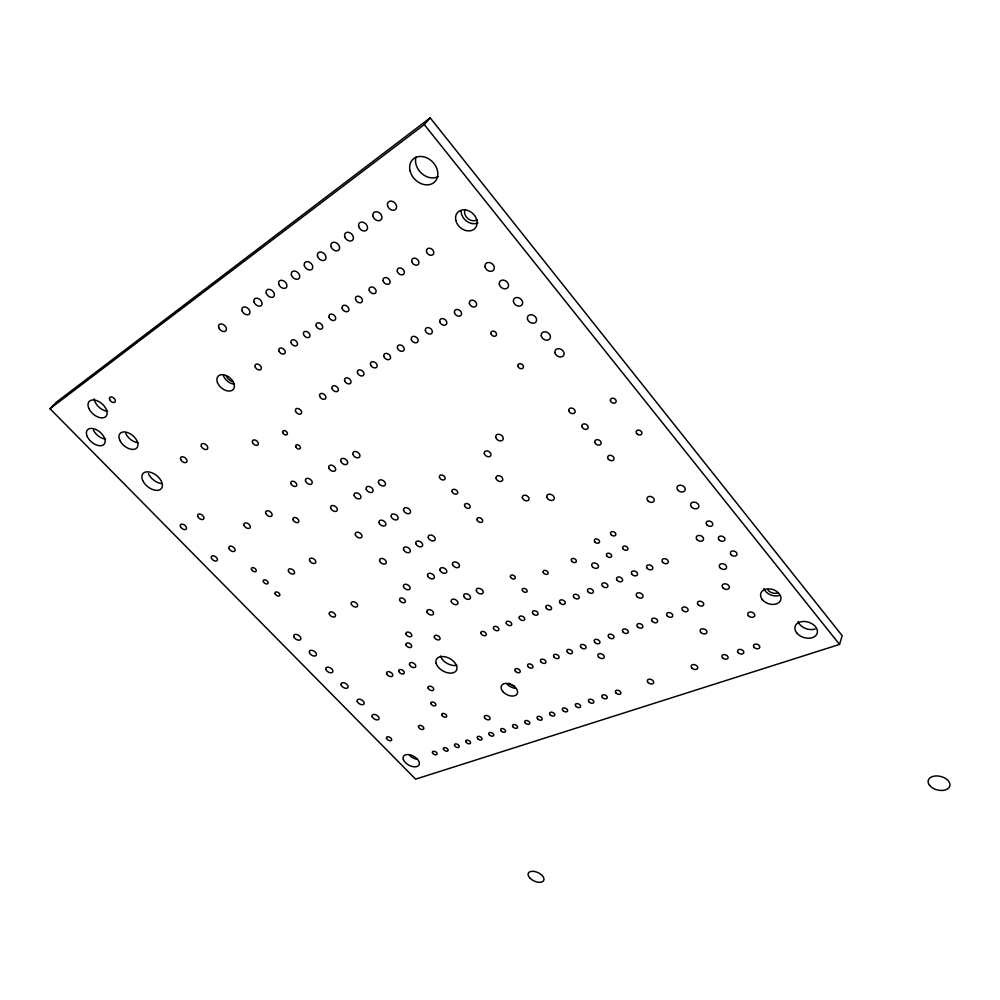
<?xml version="1.0" encoding="UTF-8"?>
<svg xmlns="http://www.w3.org/2000/svg" width="1000" height="1000" viewBox="0 0 1000 1000"><rect width="100%" height="100%" fill="white"/><g stroke="black" fill="none" stroke-linecap="round" stroke-linejoin="round"><path stroke-width="1.5" d="M839.538 644.425L842.188 635.7L430.188 117.85L56.312 402.238L50 408.713L415.588 779.15L839.538 644.425L424.275 124.588L430.188 117.85M50 408.713L424.275 124.588M477.962 222.95A11.712 9.4 42.3 0 1 466.688 221.213A11.712 9.4 42.3 0 1 461.05 210.662M779.562 595.35A10.438 7.425 18.5 0 1 763.988 588.562M234.525 384.162A9.975 6.6 40.5 0 1 223.375 375.65M514.913 688.238A8.812 5.537 27 0 1 507.113 684.2M456.825 665.325A11.363 7.1 29 0 1 440.45 656M438.137 176.612A15.588 12.412 46.3 0 1 421.737 173.5A15.588 12.412 46.3 0 1 416 157.05M161.762 483.55A11.8 7.138 38.7 0 1 148.425 473.65M417.3 759.35A8.85 5.088 28.7 0 1 409.475 755.275M815.175 629A11.475 8 17.2 0 1 798.112 621.538M107.662 411.275A11.188 6.787 41.2 0 1 94.262 398.85M105.662 439.113A10.938 6.538 40.5 0 1 93.35 429.963M138.125 442.7A11 6.7 40 0 1 125.738 433.45M233.038 381.587A6.987 4.625 40.5 0 1 226.225 375.75M477.15 219.775A8.213 6.587 42.3 0 1 468.062 218.663A8.213 6.587 42.3 0 1 464.862 209.8M777.8 592.938A7.312 5.2 18.5 0 1 767.9 590.025M514.538 686.087A6.175 3.887 27 0 1 509.062 683.25M455.825 220.362A11.787 9.4 42.1 0 0 473.675 229.5A11.787 9.4 42.1 0 0 469.538 211.238A11.787 9.4 42.1 0 0 455.825 220.362M762.325 599.612A10.5 7.425 18.6 0 0 779.987 601.425A10.5 7.425 18.6 0 0 769.975 588.938A10.5 7.425 18.6 0 0 762.325 599.612M217.438 382.438A10.025 6.587 40.4 0 0 232.375 390.163A10.025 6.587 40.4 0 0 227.15 375.962A10.025 6.587 40.4 0 0 217.438 382.438M503.15 691.888A8.863 5.525 27.1 0 0 517.188 693.812A8.863 5.525 27.1 0 0 507.675 683.462A8.863 5.525 27.1 0 0 503.15 691.888M436.188 663.45A11.413 7.088 29 0 0 453.713 672.6A11.413 7.088 29 0 0 449.487 658.4A11.413 7.088 29 0 0 436.188 663.45M410.062 170.837A15.688 12.438 46 0 0 433.525 182.875A15.688 12.438 46 0 0 427.65 158.262A15.688 12.438 46 0 0 410.062 170.837M142.625 480.288A11.863 7.125 38.6 0 0 160.275 489.5A11.863 7.125 38.6 0 0 153.488 473.512A11.863 7.125 38.6 0 0 142.625 480.288M403.325 759.425A8.9 5.075 28.7 0 0 416.975 766.562A8.9 5.075 28.7 0 0 413.438 756.125A8.9 5.075 28.7 0 0 403.325 759.425M796.762 632.913A11.538 8 17.3 0 0 816.25 635.062A11.538 8 17.3 0 0 805.487 621.562A11.538 8 17.3 0 0 796.762 632.913M722.8 587.7A3.75 2.65 20.5 0 0 729.062 588.312A3.75 2.65 20.5 0 0 725.387 583.825A3.75 2.65 20.5 0 0 722.8 587.7M485.062 718.388A3.113 1.887 27.3 0 0 489.963 719.087A3.113 1.887 27.3 0 0 486.575 715.487A3.113 1.887 27.3 0 0 485.062 718.388M598.55 656.988A3.413 2.237 24.7 0 0 604.087 657.663A3.413 2.237 24.7 0 0 600.55 653.637A3.413 2.237 24.7 0 0 598.55 656.988M405.988 644.887A3.175 1.975 30.3 0 0 410.875 647.425A3.175 1.975 30.3 0 0 409.588 643.425A3.175 1.975 30.3 0 0 405.988 644.887M109.675 399.6A3.487 2.125 41.2 0 0 114.8 402.238A3.487 2.125 41.2 0 0 112.713 397.4A3.487 2.125 41.2 0 0 109.675 399.6M428.1 688A3.113 1.887 29.1 0 0 432.875 690.475A3.113 1.887 29.1 0 0 431.675 686.663A3.113 1.887 29.1 0 0 428.1 688M293.012 519.788A3.35 2.138 35.3 0 0 298.087 522.425A3.35 2.138 35.3 0 0 296.475 517.938A3.35 2.138 35.3 0 0 293.012 519.788M406.025 634.075A3.2 2 30.4 0 0 410.95 636.625A3.2 2 30.4 0 0 409.65 632.562A3.2 2 30.4 0 0 406.025 634.075M398.738 671.363A3.113 1.887 30 0 0 403.512 673.838A3.113 1.887 30 0 0 402.238 669.987A3.113 1.887 30 0 0 398.738 671.363M496.037 478.338A3.675 2.625 30.9 0 0 501.675 481.238A3.675 2.625 30.9 0 0 500.438 476.175A3.675 2.625 30.9 0 0 496.037 478.338M647.725 500.675A3.825 2.825 24.4 0 0 654.025 501.15A3.825 2.825 24.4 0 0 650.125 496.413A3.825 2.825 24.4 0 0 647.725 500.675M696.925 539.513A3.812 2.775 21.8 0 0 703.263 540.05A3.812 2.775 21.8 0 0 699.475 535.4A3.812 2.775 21.8 0 0 696.925 539.513M719.975 567.688A3.787 2.712 20.7 0 0 726.3 568.275A3.787 2.712 20.7 0 0 722.575 563.7A3.787 2.712 20.7 0 0 719.975 567.688M592.463 566.737A3.6 2.512 25.8 0 0 598.3 567.3A3.6 2.512 25.8 0 0 594.562 562.925A3.6 2.512 25.8 0 0 592.463 566.737M636.925 596.512A3.6 2.487 23.8 0 0 642.825 597.125A3.6 2.487 23.8 0 0 639.15 592.8A3.6 2.487 23.8 0 0 636.925 596.512M517.888 366.075A3.013 2.312 33.4 0 0 522.513 368.438A3.013 2.312 33.4 0 0 521.55 364.038A3.013 2.312 33.4 0 0 517.888 366.075M490.95 333.612A3.05 2.35 35.7 0 0 495.625 336A3.05 2.35 35.7 0 0 494.588 331.475A3.05 2.35 35.7 0 0 490.95 333.612M295.75 446.737A2.688 1.787 37.2 0 0 299.812 448.837A2.688 1.787 37.2 0 0 298.525 445.112A2.688 1.787 37.2 0 0 295.75 446.737M282.738 432.612A2.7 1.8 37.9 0 0 286.812 434.712A2.7 1.8 37.9 0 0 285.5 430.938A2.7 1.8 37.9 0 0 282.738 432.612M510.425 576.775A2.637 1.775 28.5 0 0 514.475 578.862A2.637 1.775 28.5 0 0 513.612 575.413A2.637 1.775 28.5 0 0 510.425 576.775M522.288 590.112A2.625 1.762 27.9 0 0 526.325 592.188A2.625 1.762 27.9 0 0 525.487 588.787A2.625 1.762 27.9 0 0 522.288 590.112M606.987 556.163A2.775 1.95 25.4 0 0 611.5 556.587A2.775 1.95 25.4 0 0 608.638 553.2A2.775 1.95 25.4 0 0 606.987 556.163M594.888 541.962A2.775 1.975 26.1 0 0 599.412 542.362A2.775 1.975 26.1 0 0 596.512 538.95A2.775 1.975 26.1 0 0 594.888 541.962M611.062 534.663A2.812 2.013 25.6 0 0 615.65 535.062A2.812 2.013 25.6 0 0 612.75 531.6A2.812 2.013 25.6 0 0 611.062 534.663M623.212 549.038A2.8 1.988 24.9 0 0 627.8 549.45A2.8 1.988 24.9 0 0 624.913 546.038A2.8 1.988 24.9 0 0 623.212 549.038M610.413 400.575A3.038 2.362 28.1 0 0 615.1 402.962A3.038 2.362 28.1 0 0 614.325 398.6A3.038 2.362 28.1 0 0 610.413 400.575M636.737 433.612A3 2.312 26.1 0 0 641.688 433.888A3 2.312 26.1 0 0 638.6 430.075A3 2.312 26.1 0 0 636.737 433.612M608.375 459.188A3.35 2.512 26.9 0 0 613.85 459.55A3.35 2.512 26.9 0 0 610.363 455.312A3.35 2.512 26.9 0 0 608.375 459.188M594.8 442.188A3.362 2.55 27.8 0 0 600 444.85A3.362 2.55 27.8 0 0 599.113 440.1A3.362 2.55 27.8 0 0 594.8 442.188M581.838 426.463A3.388 2.575 28.8 0 0 587.05 429.137A3.388 2.575 28.8 0 0 586.125 424.325A3.388 2.575 28.8 0 0 581.838 426.463M568.787 410.65A3.4 2.6 29.8 0 0 574.025 413.338A3.4 2.6 29.8 0 0 573.062 408.462A3.4 2.6 29.8 0 0 568.787 410.65M439.438 477.275A3.137 2.188 32.8 0 0 444.237 479.75A3.137 2.188 32.8 0 0 443.05 475.425A3.137 2.188 32.8 0 0 439.438 477.275M452.038 491.538A3.125 2.175 32.1 0 0 456.825 494A3.125 2.175 32.1 0 0 455.675 489.725A3.125 2.175 32.1 0 0 452.038 491.538M464.575 505.712A3.1 2.15 31.3 0 0 469.338 508.162A3.1 2.15 31.3 0 0 468.225 503.95A3.1 2.15 31.3 0 0 464.575 505.712M477.038 519.825A3.088 2.138 30.6 0 0 481.788 522.263A3.088 2.138 30.6 0 0 480.7 518.088A3.088 2.138 30.6 0 0 477.038 519.825M495.75 437.337A4.088 3 32 0 0 502.038 440.575A4.088 3 32 0 0 500.662 434.8A4.088 3 32 0 0 495.75 437.337M546.788 497.038A4.013 2.888 28.6 0 0 552.962 500.213A4.013 2.888 28.6 0 0 551.763 494.725A4.013 2.888 28.6 0 0 546.788 497.038M293.888 636.825A4 2.375 32.8 0 0 299.988 640A4 2.375 32.8 0 0 298.05 634.963A4 2.375 32.8 0 0 293.888 636.825M309.462 652.712A3.975 2.35 32.2 0 0 315.538 655.875A3.975 2.35 32.2 0 0 313.65 650.9A3.975 2.35 32.2 0 0 309.462 652.712M662.65 562.188A3.3 2.35 23.1 0 0 668.1 562.7A3.3 2.35 23.1 0 0 664.762 558.675A3.3 2.35 23.1 0 0 662.65 562.188M647.212 568.337A3.275 2.312 23.7 0 0 652.6 568.85A3.275 2.312 23.7 0 0 649.262 564.875A3.275 2.312 23.7 0 0 647.212 568.337M632.05 574.388A3.237 2.275 24.3 0 0 637.362 574.9A3.237 2.275 24.3 0 0 634.05 570.975A3.237 2.275 24.3 0 0 632.05 574.388M617.163 580.312A3.212 2.237 24.8 0 0 622.413 580.837A3.212 2.237 24.8 0 0 619.1 576.95A3.212 2.237 24.8 0 0 617.163 580.312M602.537 586.15A3.175 2.2 25.2 0 0 607.712 586.675A3.175 2.2 25.2 0 0 604.412 582.825A3.175 2.2 25.2 0 0 602.537 586.15M588.162 591.875A3.15 2.163 25.7 0 0 593.263 592.4A3.15 2.163 25.7 0 0 589.975 588.6A3.15 2.163 25.7 0 0 588.162 591.875M574.025 597.5A3.125 2.125 26.1 0 0 579.075 598.038A3.125 2.125 26.1 0 0 575.8 594.275A3.125 2.125 26.1 0 0 574.025 597.5M560.138 603.038A3.1 2.087 26.5 0 0 565.125 603.575A3.1 2.087 26.5 0 0 561.85 599.85A3.1 2.087 26.5 0 0 560.138 603.038M546.487 608.475A3.062 2.05 26.9 0 0 551.413 609.025A3.062 2.05 26.9 0 0 548.15 605.337A3.062 2.05 26.9 0 0 546.487 608.475M533.062 613.825A3.038 2.025 27.3 0 0 537.925 614.375A3.038 2.025 27.3 0 0 534.675 610.725A3.038 2.025 27.3 0 0 533.062 613.825M519.212 617.938A3.013 1.988 27.6 0 0 523.862 620.337A3.013 1.988 27.6 0 0 522.888 616.475A3.013 1.988 27.6 0 0 519.212 617.938M506.238 623.125A2.988 1.95 27.9 0 0 510.838 625.5A2.988 1.95 27.9 0 0 509.85 621.688A2.988 1.95 27.9 0 0 506.238 623.125M493.462 628.225A2.963 1.925 28.2 0 0 498.025 630.588A2.963 1.925 28.2 0 0 497.013 626.812A2.963 1.925 28.2 0 0 493.462 628.225M480.9 633.237A2.938 1.887 28.5 0 0 485.425 635.588A2.938 1.887 28.5 0 0 484.4 631.85A2.938 1.887 28.5 0 0 480.9 633.237M515.525 671.425A2.913 1.85 27.1 0 0 520.138 672.013A2.913 1.85 27.1 0 0 517.025 668.6A2.913 1.85 27.1 0 0 515.525 671.425M528.2 666.775A2.925 1.875 26.7 0 0 532.875 667.375A2.925 1.875 26.7 0 0 529.738 663.913A2.925 1.875 26.7 0 0 528.2 666.775M541.087 662.062A2.95 1.9 26.4 0 0 545.812 662.65A2.95 1.9 26.4 0 0 542.675 659.163A2.95 1.9 26.4 0 0 541.087 662.062M554.188 657.262A2.975 1.938 26.1 0 0 558.975 657.85A2.975 1.938 26.1 0 0 555.812 654.325A2.975 1.938 26.1 0 0 554.188 657.262M567.5 652.387A3.013 1.963 25.7 0 0 572.337 652.975A3.013 1.963 25.7 0 0 569.175 649.412A3.013 1.963 25.7 0 0 567.5 652.387M581.038 647.425A3.038 2 25.3 0 0 585.938 648.012A3.038 2 25.3 0 0 582.762 644.425A3.038 2 25.3 0 0 581.038 647.425M594.8 642.387A3.062 2.025 24.9 0 0 599.763 642.975A3.062 2.025 24.9 0 0 596.575 639.338A3.062 2.025 24.9 0 0 594.8 642.387M608.8 637.263A3.088 2.062 24.5 0 0 613.825 637.837A3.088 2.062 24.5 0 0 610.638 634.175A3.088 2.062 24.5 0 0 608.8 637.263M623.038 632.038A3.113 2.1 24.1 0 0 628.125 632.625A3.113 2.1 24.1 0 0 624.925 628.925A3.113 2.1 24.1 0 0 623.038 632.038M637.525 626.737A3.15 2.138 23.6 0 0 642.675 627.312A3.15 2.138 23.6 0 0 639.462 623.575A3.15 2.138 23.6 0 0 637.525 626.737M652.262 621.337A3.175 2.175 23.1 0 0 657.475 621.912A3.175 2.175 23.1 0 0 654.262 618.138A3.175 2.175 23.1 0 0 652.262 621.337M667.25 615.85A3.212 2.2 22.6 0 0 672.55 616.425A3.212 2.2 22.6 0 0 669.312 612.6A3.212 2.2 22.6 0 0 667.25 615.85M682.513 610.262A3.237 2.237 22 0 0 687.875 610.825A3.237 2.237 22 0 0 684.638 606.962A3.237 2.237 22 0 0 682.513 610.262M698.05 604.575A3.275 2.275 21.5 0 0 703.487 605.138A3.275 2.275 21.5 0 0 700.238 601.225A3.275 2.275 21.5 0 0 698.05 604.575M499.325 284.387A5.038 3.987 37.4 0 0 507.025 288.312A5.038 3.987 37.4 0 0 505.363 280.688A5.038 3.987 37.4 0 0 499.325 284.387M554.938 352.65A4.913 3.85 32.2 0 0 562.5 356.512A4.913 3.85 32.2 0 0 561.062 349.288A4.913 3.85 32.2 0 0 554.938 352.65M485.062 266.875A5.075 4.025 38.8 0 0 492.8 270.812A5.075 4.025 38.8 0 0 491.075 263.075A5.075 4.025 38.8 0 0 485.062 266.875M541.25 335.85A4.938 3.887 33.4 0 0 548.837 339.725A4.938 3.887 33.4 0 0 547.362 332.4A4.938 3.887 33.4 0 0 541.25 335.85M527.425 318.875A4.963 3.925 34.7 0 0 535.05 322.762A4.963 3.925 34.7 0 0 533.5 315.338A4.963 3.925 34.7 0 0 527.425 318.875M513.45 301.725A5 3.95 36.1 0 0 521.112 305.625A5 3.95 36.1 0 0 519.513 298.1A5 3.95 36.1 0 0 513.45 301.725M441.763 714.95A2.737 1.638 28.4 0 0 445.962 717.138A2.737 1.638 28.4 0 0 444.925 713.838A2.737 1.638 28.4 0 0 441.763 714.95M430.9 703.6A2.737 1.65 28.8 0 0 435.112 705.788A2.737 1.65 28.8 0 0 434.05 702.45A2.737 1.65 28.8 0 0 430.9 703.6M251.5 569.45A2.775 1.675 35 0 0 255.7 571.625A2.775 1.675 35 0 0 254.275 568.013A2.775 1.675 35 0 0 251.5 569.45M263.363 581.638A2.75 1.663 34.5 0 0 267.538 583.8A2.75 1.663 34.5 0 0 266.15 580.237A2.75 1.663 34.5 0 0 263.363 581.638M275.113 593.725A2.737 1.65 34 0 0 279.288 595.887A2.737 1.65 34 0 0 277.925 592.35A2.737 1.65 34 0 0 275.113 593.725M88.85 408.375A11.25 6.775 41.1 0 0 105.35 416.962A11.25 6.775 41.1 0 0 98.55 401.425A11.25 6.775 41.1 0 0 88.85 408.375M87.212 436.45A11 6.525 40.3 0 0 103.387 444.875A11 6.525 40.3 0 0 96.713 429.875A11 6.525 40.3 0 0 87.212 436.45M119.712 440.037A11.062 6.688 39.9 0 0 136.062 448.55A11.062 6.688 39.9 0 0 129.575 433.425A11.062 6.688 39.9 0 0 119.712 440.037M399.6 600.05A3.2 2.037 31.2 0 0 404.513 602.6A3.2 2.037 31.2 0 0 403.212 598.462A3.2 2.037 31.2 0 0 399.6 600.05M434.338 637.263A3.162 1.988 29.7 0 0 439.188 639.775A3.162 1.988 29.7 0 0 437.975 635.775A3.162 1.988 29.7 0 0 434.338 637.263M252.5 442.45A3.425 2.225 38.1 0 0 257.65 445.1A3.425 2.225 38.1 0 0 255.912 440.363A3.425 2.225 38.1 0 0 252.5 442.45M290.938 483.625A3.362 2.188 36.3 0 0 296.025 486.262A3.362 2.188 36.3 0 0 294.4 481.675A3.362 2.188 36.3 0 0 290.938 483.625M522.413 497.762A3.575 2.55 29.5 0 0 527.925 500.588A3.575 2.55 29.5 0 0 526.788 495.7A3.575 2.55 29.5 0 0 522.413 497.762M484.312 453.612A3.638 2.625 32 0 0 489.888 456.475A3.638 2.625 32 0 0 488.638 451.4A3.638 2.625 32 0 0 484.312 453.612M691.775 667.9A3.45 2.3 21.5 0 0 697.487 668.587A3.45 2.3 21.5 0 0 694.062 664.575A3.45 2.3 21.5 0 0 691.775 667.9M647.987 682.4A3.35 2.188 22.9 0 0 653.487 683.1A3.35 2.188 22.9 0 0 650.088 679.2A3.35 2.188 22.9 0 0 647.987 682.4M386.512 738.363A2.875 1.65 29.4 0 0 390.925 740.662A2.875 1.65 29.4 0 0 389.725 737.237A2.875 1.65 29.4 0 0 386.512 738.363M418.512 727.075A2.95 1.725 28.8 0 0 423.025 729.438A2.95 1.725 28.8 0 0 421.863 725.9A2.95 1.725 28.8 0 0 418.512 727.075M700.775 632.312A3.538 2.425 21.2 0 0 706.65 632.975A3.538 2.425 21.2 0 0 703.15 628.787A3.538 2.425 21.2 0 0 700.775 632.312M748.363 615.662A3.65 2.537 19.4 0 0 754.475 616.312A3.65 2.537 19.4 0 0 750.95 612A3.65 2.537 19.4 0 0 748.363 615.662M295.512 411.138A3.55 2.4 38.2 0 0 300.863 413.9A3.55 2.4 38.2 0 0 299.175 408.9A3.55 2.4 38.2 0 0 295.512 411.138M255.2 366.875A3.625 2.438 40.4 0 0 260.613 369.663A3.625 2.438 40.4 0 0 258.788 364.475A3.625 2.438 40.4 0 0 255.2 366.875M469.412 303.488A3.975 3.075 37.7 0 0 475.475 306.575A3.975 3.075 37.7 0 0 474.062 300.625A3.975 3.075 37.7 0 0 469.412 303.488M426.538 251.725A4.062 3.15 41.4 0 0 432.688 254.862A4.062 3.15 41.4 0 0 431.138 248.663A4.062 3.15 41.4 0 0 426.538 251.725M454.462 312.738A3.938 3.013 37.8 0 0 460.45 315.8A3.938 3.013 37.8 0 0 459.025 309.938A3.938 3.013 37.8 0 0 454.462 312.738M411.775 261.65A4.025 3.088 41.3 0 0 417.863 264.75A4.025 3.088 41.3 0 0 416.287 258.637A4.025 3.088 41.3 0 0 411.775 261.65M439.8 321.825A3.9 2.95 37.9 0 0 445.737 324.85A3.9 2.95 37.9 0 0 444.275 319.062A3.9 2.95 37.9 0 0 439.8 321.825M397.312 271.375A3.987 3.025 41.2 0 0 403.338 274.438A3.987 3.025 41.2 0 0 401.725 268.425A3.987 3.025 41.2 0 0 397.312 271.375M425.412 330.725A3.862 2.9 37.9 0 0 431.287 333.725A3.862 2.9 37.9 0 0 429.8 328.025A3.862 2.9 37.9 0 0 425.412 330.725M383.125 280.9A3.95 2.963 41.2 0 0 389.087 283.95A3.95 2.963 41.2 0 0 387.463 278.012A3.95 2.963 41.2 0 0 383.125 280.9M411.312 339.45A3.825 2.837 38 0 0 417.125 342.438A3.825 2.837 38 0 0 415.613 336.812A3.825 2.837 38 0 0 411.312 339.45M369.225 290.25A3.912 2.9 41.1 0 0 375.125 293.263A3.912 2.9 41.1 0 0 373.462 287.413A3.912 2.9 41.1 0 0 369.225 290.25M397.475 348.025A3.8 2.788 38.1 0 0 403.237 350.975A3.8 2.788 38.1 0 0 401.7 345.425A3.8 2.788 38.1 0 0 397.475 348.025M355.575 299.413A3.887 2.85 41 0 0 361.425 302.4A3.887 2.85 41 0 0 359.75 296.637A3.887 2.85 41 0 0 355.575 299.413M383.888 356.425A3.762 2.725 38.1 0 0 389.6 359.35A3.762 2.725 38.1 0 0 388.038 353.875A3.762 2.725 38.1 0 0 383.888 356.425M342.2 308.412A3.85 2.788 40.9 0 0 347.975 311.375A3.85 2.788 40.9 0 0 346.287 305.688A3.85 2.788 40.9 0 0 342.2 308.412M370.562 364.688A3.725 2.675 38.1 0 0 376.213 367.575A3.725 2.675 38.1 0 0 374.637 362.175A3.725 2.675 38.1 0 0 370.562 364.688M329.062 317.238A3.812 2.737 40.8 0 0 334.8 320.163A3.812 2.737 40.8 0 0 333.075 314.562A3.812 2.737 40.8 0 0 329.062 317.238M357.475 372.775A3.7 2.625 38.2 0 0 363.075 375.65A3.7 2.625 38.2 0 0 361.475 370.325A3.7 2.625 38.2 0 0 357.475 372.775M316.175 325.887A3.775 2.688 40.7 0 0 321.85 328.8A3.775 2.688 40.7 0 0 320.112 323.263A3.775 2.688 40.7 0 0 316.175 325.887M344.637 380.737A3.663 2.575 38.2 0 0 350.175 383.575A3.663 2.575 38.2 0 0 348.562 378.325A3.663 2.575 38.2 0 0 344.637 380.737M303.538 334.387A3.75 2.637 40.7 0 0 309.15 337.275A3.75 2.637 40.7 0 0 307.4 331.812A3.75 2.637 40.7 0 0 303.538 334.387M332.025 388.537A3.638 2.525 38.2 0 0 337.512 391.362A3.638 2.525 38.2 0 0 335.875 386.175A3.638 2.525 38.2 0 0 332.025 388.537M291.112 342.738A3.713 2.587 40.6 0 0 296.688 345.588A3.713 2.587 40.6 0 0 294.913 340.2A3.713 2.587 40.6 0 0 291.112 342.738M319.637 396.213A3.6 2.487 38.2 0 0 325.075 399.012A3.6 2.487 38.2 0 0 323.425 393.888A3.6 2.487 38.2 0 0 319.637 396.213M278.925 350.925A3.688 2.537 40.5 0 0 284.438 353.762A3.688 2.537 40.5 0 0 282.65 348.438A3.688 2.537 40.5 0 0 278.925 350.925M426.962 611.938A3.638 2.325 30.3 0 0 432.55 614.837A3.638 2.325 30.3 0 0 431.138 610.163A3.638 2.325 30.3 0 0 426.962 611.938M403.5 586.65A3.675 2.362 31.3 0 0 409.125 589.575A3.675 2.362 31.3 0 0 407.638 584.788A3.675 2.362 31.3 0 0 403.5 586.65M451.25 601.525A3.7 2.4 29.8 0 0 456.938 604.475A3.7 2.4 29.8 0 0 455.575 599.7A3.7 2.4 29.8 0 0 451.25 601.525M463.7 596.2A3.725 2.45 29.6 0 0 469.438 599.163A3.725 2.45 29.6 0 0 468.088 594.338A3.725 2.45 29.6 0 0 463.7 596.2M476.362 590.775A3.762 2.487 29.3 0 0 482.137 593.763A3.762 2.487 29.3 0 0 480.825 588.875A3.762 2.487 29.3 0 0 476.362 590.775M427.612 575.737A3.738 2.45 30.9 0 0 433.338 578.7A3.738 2.45 30.9 0 0 431.9 573.812A3.738 2.45 30.9 0 0 427.612 575.737M439.975 570.138A3.762 2.487 30.7 0 0 445.75 573.125A3.762 2.487 30.7 0 0 444.325 568.188A3.762 2.487 30.7 0 0 439.975 570.138M452.537 564.45A3.787 2.525 30.4 0 0 458.363 567.463A3.787 2.525 30.4 0 0 456.975 562.463A3.787 2.525 30.4 0 0 452.537 564.45M379.637 560.938A3.713 2.4 32.5 0 0 385.312 563.875A3.713 2.4 32.5 0 0 383.75 558.987A3.713 2.4 32.5 0 0 379.637 560.938M355.363 534.775A3.75 2.438 33.6 0 0 361.075 537.737A3.75 2.438 33.6 0 0 359.438 532.737A3.75 2.438 33.6 0 0 355.363 534.775M403.562 549.5A3.762 2.487 32.1 0 0 409.325 552.487A3.762 2.487 32.1 0 0 407.812 547.487A3.762 2.487 32.1 0 0 403.562 549.5M415.825 543.638A3.8 2.525 31.9 0 0 421.65 546.638A3.8 2.525 31.9 0 0 420.15 541.587A3.8 2.525 31.9 0 0 415.825 543.638M428.3 537.675A3.825 2.575 31.7 0 0 434.175 540.7A3.825 2.575 31.7 0 0 432.7 535.588A3.825 2.575 31.7 0 0 428.3 537.675M379.087 522.8A3.812 2.525 33.3 0 0 384.9 525.812A3.812 2.525 33.3 0 0 383.3 520.688A3.812 2.525 33.3 0 0 379.087 522.8M391.25 516.663A3.837 2.562 33.1 0 0 397.125 519.688A3.837 2.562 33.1 0 0 395.538 514.513A3.837 2.562 33.1 0 0 391.25 516.663M403.625 510.412A3.875 2.612 33 0 0 409.55 513.462A3.875 2.612 33 0 0 407.987 508.225A3.875 2.612 33 0 0 403.625 510.412M330.662 508.175A3.787 2.475 34.8 0 0 336.438 511.15A3.787 2.475 34.8 0 0 334.712 506.037A3.787 2.475 34.8 0 0 330.662 508.175M305.538 481.1A3.837 2.512 36 0 0 311.35 484.1A3.837 2.512 36 0 0 309.55 478.862A3.837 2.512 36 0 0 305.538 481.1M354.188 495.637A3.85 2.562 34.6 0 0 360.05 498.663A3.85 2.562 34.6 0 0 358.363 493.425A3.85 2.562 34.6 0 0 354.188 495.637M366.238 489.2A3.887 2.612 34.5 0 0 372.163 492.25A3.887 2.612 34.5 0 0 370.5 486.95A3.887 2.612 34.5 0 0 366.238 489.2M378.512 482.663A3.912 2.65 34.3 0 0 384.487 485.737A3.912 2.65 34.3 0 0 382.837 480.375A3.912 2.65 34.3 0 0 378.512 482.663M328.837 467.975A3.9 2.6 35.9 0 0 334.75 471.037A3.9 2.6 35.9 0 0 332.975 465.662A3.9 2.6 35.9 0 0 328.837 467.975M340.788 461.25A3.925 2.65 35.8 0 0 346.75 464.325A3.925 2.65 35.8 0 0 345 458.9A3.925 2.65 35.8 0 0 340.788 461.25M352.938 454.412A3.962 2.7 35.7 0 0 358.963 457.512A3.962 2.7 35.7 0 0 357.225 452.013A3.962 2.7 35.7 0 0 352.938 454.412M180.487 526.613A3.575 2.125 37.1 0 0 185.85 529.388A3.575 2.125 37.1 0 0 183.85 524.663A3.575 2.125 37.1 0 0 180.487 526.613M211.438 558.112A3.513 2.1 35.9 0 0 216.737 560.875A3.513 2.1 35.9 0 0 214.85 556.275A3.513 2.1 35.9 0 0 211.438 558.112M197.825 516.5A3.613 2.188 37 0 0 203.263 519.312A3.613 2.188 37 0 0 201.287 514.5A3.613 2.188 37 0 0 197.825 516.5M229.025 548.55A3.562 2.15 35.8 0 0 234.412 551.337A3.562 2.15 35.8 0 0 232.537 546.65A3.562 2.15 35.8 0 0 229.025 548.55M677.775 490.05A4.312 3.225 23.1 0 0 684.925 490.575A4.312 3.225 23.1 0 0 680.6 485.2A4.312 3.225 23.1 0 0 677.775 490.05M691.413 506.863A4.3 3.188 22.3 0 0 698.55 507.413A4.3 3.188 22.3 0 0 694.275 502.1A4.3 3.188 22.3 0 0 691.413 506.863M718.95 539.75A3.425 2.5 20.9 0 0 724.675 540.237A3.425 2.5 20.9 0 0 721.3 536.062A3.425 2.5 20.9 0 0 718.95 539.75M706.8 524.775A3.438 2.537 21.5 0 0 712.537 525.237A3.438 2.537 21.5 0 0 709.137 521.025A3.438 2.537 21.5 0 0 706.8 524.775M730.975 554.587A3.413 2.475 20.3 0 0 736.7 555.1A3.413 2.475 20.3 0 0 733.35 550.95A3.413 2.475 20.3 0 0 730.975 554.587M288.463 571.138A3.5 2.15 34.2 0 0 293.788 573.9A3.5 2.15 34.2 0 0 292.087 569.325A3.5 2.15 34.2 0 0 288.463 571.138M309.587 560.513A3.55 2.225 34 0 0 315 563.312A3.55 2.225 34 0 0 313.325 558.65A3.55 2.225 34 0 0 309.587 560.513M329.338 614.1A3.513 2.15 32.5 0 0 334.7 616.888A3.513 2.15 32.5 0 0 333.088 612.4A3.513 2.15 32.5 0 0 329.338 614.1M386.65 673.725A3.425 2.062 30.3 0 0 391.912 676.45A3.425 2.062 30.3 0 0 390.475 672.212A3.425 2.062 30.3 0 0 386.65 673.725M351.312 604.062A3.562 2.212 32.3 0 0 356.763 606.888A3.562 2.212 32.3 0 0 355.188 602.3A3.562 2.212 32.3 0 0 351.312 604.062M409.513 664.625A3.487 2.138 29.9 0 0 414.862 667.412A3.487 2.138 29.9 0 0 413.462 663.075A3.487 2.138 29.9 0 0 409.513 664.625M180.712 459.487A3.762 2.325 38.7 0 0 186.325 462.388A3.762 2.325 38.7 0 0 184.237 457.25A3.762 2.325 38.7 0 0 180.712 459.487M244.075 525.4A3.65 2.25 36.1 0 0 249.587 528.25A3.65 2.25 36.1 0 0 247.7 523.4A3.65 2.25 36.1 0 0 244.075 525.4M201.35 446.325A3.825 2.413 38.8 0 0 207.062 449.275A3.825 2.413 38.8 0 0 205 444.025A3.825 2.413 38.8 0 0 201.35 446.325M265.738 513.375A3.7 2.325 36 0 0 271.337 516.263A3.7 2.325 36 0 0 269.488 511.3A3.7 2.325 36 0 0 265.738 513.375M325.913 669.5A3.95 2.325 31.6 0 0 331.962 672.638A3.95 2.325 31.6 0 0 330.138 667.75A3.95 2.325 31.6 0 0 325.913 669.5M341.15 685.025A3.925 2.3 31.1 0 0 347.163 688.162A3.925 2.3 31.1 0 0 345.4 683.337A3.925 2.3 31.1 0 0 341.15 685.025M357.25 701.45A3.9 2.275 30.5 0 0 363.237 704.575A3.9 2.275 30.5 0 0 361.525 699.825A3.9 2.275 30.5 0 0 357.25 701.45M372.163 716.65A3.887 2.25 30 0 0 378.113 719.762A3.887 2.25 30 0 0 376.45 715.075A3.887 2.25 30 0 0 372.163 716.65M738.125 652.55A3.237 2.2 19.8 0 0 743.538 653.175A3.237 2.2 19.8 0 0 740.387 649.388A3.237 2.2 19.8 0 0 738.125 652.55M722.487 657.725A3.2 2.163 20.4 0 0 727.825 658.35A3.2 2.163 20.4 0 0 724.688 654.613A3.2 2.163 20.4 0 0 722.487 657.725M754.05 647.275A3.275 2.237 19.2 0 0 759.525 647.9A3.275 2.237 19.2 0 0 756.375 644.075A3.275 2.237 19.2 0 0 754.05 647.275M344.725 236.637A5.025 3.75 43.9 0 0 352.238 240.475A5.025 3.75 43.9 0 0 350.05 232.825A5.025 3.75 43.9 0 0 344.725 236.637M242.087 310.763A4.675 3.212 42.5 0 0 249.025 314.325A4.675 3.212 42.5 0 0 246.65 307.488A4.675 3.212 42.5 0 0 242.087 310.763M291.45 275.113A4.85 3.462 43.1 0 0 298.663 278.812A4.85 3.462 43.1 0 0 296.375 271.588A4.85 3.462 43.1 0 0 291.45 275.113M278.762 284.275A4.8 3.4 43 0 0 285.9 287.938A4.8 3.4 43 0 0 283.587 280.825A4.8 3.4 43 0 0 278.762 284.275M331.012 246.537A4.988 3.675 43.7 0 0 338.45 250.338A4.988 3.675 43.7 0 0 336.238 242.8A4.988 3.675 43.7 0 0 331.012 246.537M387.537 205.712A5.175 3.987 44.7 0 0 395.288 209.662A5.175 3.987 44.7 0 0 393.188 201.675A5.175 3.987 44.7 0 0 387.537 205.712M266.3 293.275A4.763 3.337 42.8 0 0 273.375 296.9A4.763 3.337 42.8 0 0 271.05 289.875A4.763 3.337 42.8 0 0 266.3 293.275M317.562 256.25A4.938 3.6 43.5 0 0 324.925 260.012A4.938 3.6 43.5 0 0 322.688 252.587A4.938 3.6 43.5 0 0 317.562 256.25M372.975 216.238A5.125 3.912 44.4 0 0 380.65 220.138A5.125 3.912 44.4 0 0 378.525 212.262A5.125 3.912 44.4 0 0 372.975 216.238M254.075 302.1A4.725 3.262 42.6 0 0 261.087 305.688A4.725 3.262 42.6 0 0 258.738 298.762A4.725 3.262 42.6 0 0 254.075 302.1M304.387 265.775A4.888 3.538 43.3 0 0 311.663 269.5A4.888 3.538 43.3 0 0 309.4 262.175A4.888 3.538 43.3 0 0 304.387 265.775M358.713 226.537A5.075 3.825 44.2 0 0 366.3 230.413A5.075 3.825 44.2 0 0 364.137 222.65A5.075 3.825 44.2 0 0 358.713 226.537M218.738 327.625A4.6 3.088 42.2 0 0 225.55 331.125A4.6 3.088 42.2 0 0 223.137 324.475A4.6 3.088 42.2 0 0 218.738 327.625M432.45 752.675A2.587 1.5 28.2 0 0 436.425 754.737A2.587 1.5 28.2 0 0 435.425 751.7A2.587 1.5 28.2 0 0 432.45 752.675M443.4 749.038A2.6 1.512 28 0 0 447.388 751.125A2.6 1.512 28 0 0 446.413 748.05A2.6 1.512 28 0 0 443.4 749.038M454.5 745.362A2.625 1.538 27.8 0 0 458.525 747.45A2.625 1.538 27.8 0 0 457.562 744.35A2.625 1.538 27.8 0 0 454.5 745.362M465.763 741.612A2.637 1.562 27.6 0 0 469.825 743.725A2.637 1.562 27.6 0 0 468.875 740.588A2.637 1.562 27.6 0 0 465.763 741.612M477.8 738.787A2.662 1.587 27.3 0 0 481.975 739.412A2.662 1.587 27.3 0 0 479.075 736.35A2.662 1.587 27.3 0 0 477.8 738.787M489.412 734.938A2.688 1.613 27.1 0 0 493.638 735.562A2.688 1.613 27.1 0 0 490.725 732.475A2.688 1.613 27.1 0 0 489.412 734.938M501.2 731.025A2.7 1.638 26.8 0 0 505.475 731.663A2.7 1.638 26.8 0 0 502.55 728.55A2.7 1.638 26.8 0 0 501.2 731.025M513.162 727.062A2.725 1.663 26.5 0 0 517.487 727.688A2.725 1.663 26.5 0 0 514.562 724.55A2.725 1.663 26.5 0 0 513.162 727.062M525.325 723.037A2.75 1.688 26.3 0 0 529.7 723.662A2.75 1.688 26.3 0 0 526.763 720.5A2.75 1.688 26.3 0 0 525.325 723.037M537.663 718.95A2.775 1.713 26 0 0 542.087 719.575A2.775 1.713 26 0 0 539.15 716.375A2.775 1.713 26 0 0 537.663 718.95M550.212 714.8A2.788 1.737 25.6 0 0 554.688 715.425A2.788 1.737 25.6 0 0 551.725 712.188A2.788 1.737 25.6 0 0 550.212 714.8M562.95 710.575A2.812 1.762 25.3 0 0 567.475 711.2A2.812 1.762 25.3 0 0 564.513 707.938A2.812 1.762 25.3 0 0 562.95 710.575M575.887 706.287A2.837 1.787 25 0 0 580.475 706.912A2.837 1.787 25 0 0 577.5 703.625A2.837 1.787 25 0 0 575.887 706.287M589.05 701.925A2.862 1.812 24.6 0 0 593.688 702.55A2.862 1.812 24.6 0 0 590.7 699.225A2.862 1.812 24.6 0 0 589.05 701.925M602.413 697.5A2.888 1.85 24.2 0 0 607.112 698.125A2.888 1.85 24.2 0 0 604.113 694.775A2.888 1.85 24.2 0 0 602.413 697.5M616 693A2.913 1.875 23.9 0 0 620.75 693.625A2.913 1.875 23.9 0 0 617.75 690.238A2.913 1.875 23.9 0 0 616 693M571.838 561.35A2.725 1.9 26.7 0 0 576.237 561.763A2.725 1.9 26.7 0 0 573.362 558.438A2.725 1.9 26.7 0 0 571.838 561.35M543.15 572.15A2.675 1.837 27.5 0 0 547.275 574.275A2.675 1.837 27.5 0 0 546.462 570.763A2.675 1.837 27.5 0 0 543.15 572.15M530.013 878.175A8.525 4.625 25 0 0 543.562 880.75A8.525 4.625 25 0 0 534.538 871.475A8.525 4.625 25 0 0 530.013 878.175M929.575 785.362A11.162 6.963 14 0 0 948.55 788.138A11.162 6.963 14 0 0 939 776.112A11.162 6.963 14 0 0 929.575 785.362"/></g></svg>
